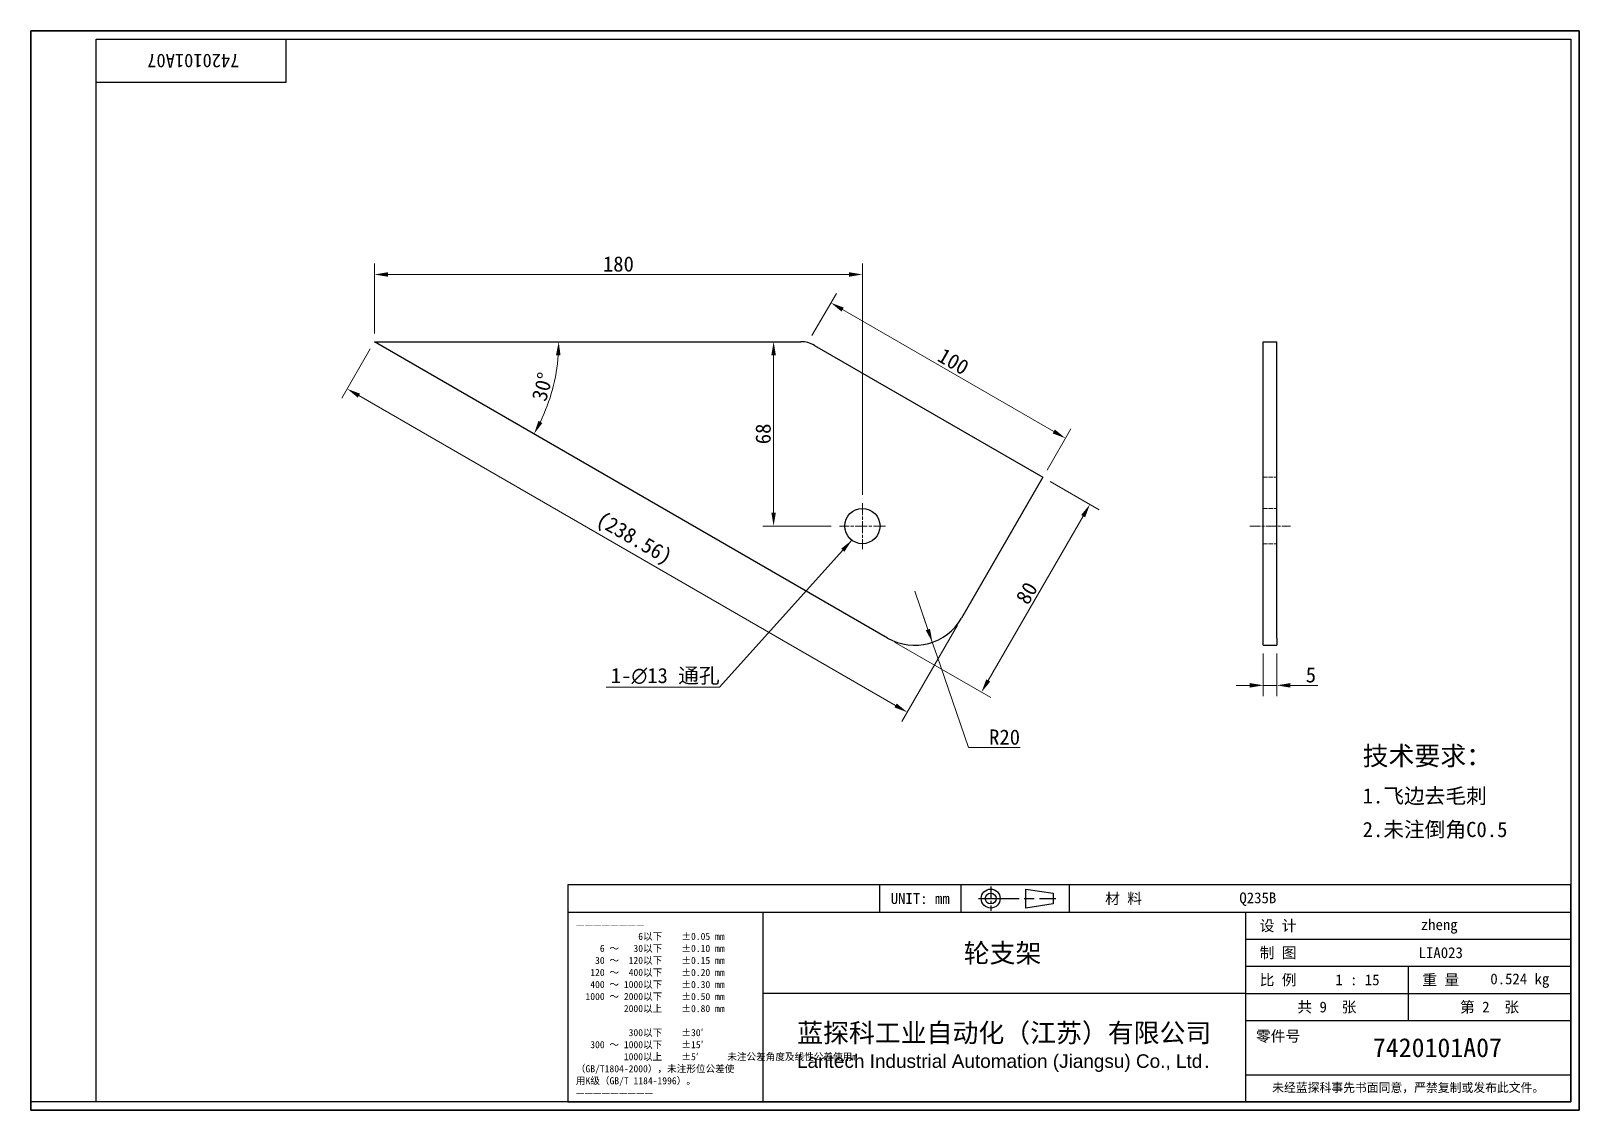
# Model space of a CAD drawing. Header units: millimetres. Extents: x 12 to 583, y 11 to 409.
import ezdxf
from ezdxf.enums import TextEntityAlignment as Align

# ---------------------------------------------------------------- set-up
doc = ezdxf.new("R2010")
doc.units = ezdxf.units.MM
doc.header["$LTSCALE"] = 2
doc.linetypes.add('CHAIN', pattern=[0.3543, 0.2362, -0.0295, 0.0591, -0.0295])
doc.linetypes.add('DASHED', pattern=[0.2067, 0.1654, -0.0413])
for name, color, linetype, lineweight in [('1', 7, 'Continuous', 18), ('可见 (ISO)', 7, 'Continuous', 25), ('图框 (ISO)', 7, 'Continuous', 35), ('标题 (ISO)', 7, 'Continuous', 25)]:
    doc.layers.add(name, color=color, linetype=linetype, lineweight=lineweight)
for name, color, linetype, lineweight, true_color in [('中心标记 (ISO)', 1, 'CHAIN', 18, 0xc2ff0000), ('中心线 (ISO)', 1, 'CHAIN', 18, 0xc2ff0000), ('尺寸 (ISO)', 7, 'Continuous', 18, 0xc2008000), ('符号 (ISO)', 7, 'Continuous', 18, 0xc2008000), ('隐藏 (ISO)', 5, 'DASHED', 18, 0xc20000ff)]:
    doc.layers.add(name, color=color, linetype=linetype, lineweight=lineweight, true_color=true_color)
doc.styles.add('文本样式164', font='SimSun.ttf')
doc.styles.add('文本样式165', font='SimSun.ttf')
doc.styles.add('文本样式74', font='SimSun.ttf')
doc.styles.add('最新国标', font='simfang.ttf')
doc.styles.add('注释文本 (ISO)', font='simfang.ttf')
doc.dimstyles.new('默认 (GB)', dxfattribs={"dimscale": 2, "dimtxt": 2.8, "dimasz": 2.5, "dimexe": 2, "dimexo": 1.5, "dimgap": 0.5, "dimtad": 1, "dimtoh": 1, "dimdsep": 46, "dimtxsty": '最新国标', "dimcen": 0.09, "dimdle": 10, "dimazin": 2, "dimtfac": 0.535714, "dimtdec": 3, "dimtmove": 0, "dimatfit": 3, "dimfxl": 1, "dimtolj": 1, "dimlwd": -1, "dimlwe": -1, "dimarcsym": 0})
doc.dimstyles.new('默认 (GB)$7', dxfattribs={"dimscale": 2, "dimtxt": 2.8, "dimasz": 2.5, "dimexe": 2, "dimexo": 1.5, "dimgap": 0.5, "dimtad": 1, "dimtoh": 1, "dimdsep": 46, "dimtxsty": '最新国标', "dimcen": 0.09, "dimdle": 10, "dimazin": 2, "dimtfac": 0.535714, "dimtdec": 3, "dimtmove": 0, "dimatfit": 3, "dimfxl": 1, "dimtolj": 1, "dimlwd": -1, "dimlwe": -1, "dimarcsym": 0})

# ---------------------------------------------------------------- blocks, each defined once
blk = doc.blocks.new('图框 最新国标')
at = {"layer": '图框 (ISO)'}
for p, q in [((6, 7), (6, 204.5)), ((6, 204.5), (291.5, 204.5)), ((291.5, 204.5), (291.5, 5.5)), ((6, 7), (6, 5.5)), ((6, 7), (6, 5.5)), ((291.5, 5.5), (6, 5.5))]:
    blk.add_line(p, q, dxfattribs=at)
at = {"layer": '图框 (ISO)', "color": 7, "linetype": 'Continuous', "lineweight": 25}
for p, q in [((18, 203), (290, 203)), ((18, 7), (18, 203)), ((18, 203), (290, 203)), ((53, 203), (53, 195)), ((290, 203), (290, 7)), ((290, 203), (290, 7)), ((53, 195), (18, 195)), ((290, 7), (6, 7)), ((290, 7), (18, 7))]:
    blk.add_line(p, q, dxfattribs=at)
at = {"layer": '图框 (ISO)', "style": '文本样式74'}
blk.add_attdef('零件代号_001', (44.45, 200.25), '', height=2.5, rotation=180, dxfattribs=at)
blk = doc.blocks.new('标题栏 副本 最新国标')
at = {"layer": '标题 (ISO)'}
for p, q in [((381.98, -183.84), (196.98, -183.84)), ((196.98, -183.84), (196.98, -223.84)), ((254.48, -183.84), (254.48, -188.84)), ((269.48, -183.84), (269.48, -188.84)), ((281.48, -188.09), (281.48, -184.59)), ((281.48, -184.59), (286.48, -185.34)), ((286.48, -185.34), (286.48, -187.34)), ((289.48, -183.84), (289.48, -188.84)), ((381.98, -223.84), (381.98, -183.84)), ((383.48, -183.84), (383.48, -225.34)), ((286.48, -187.34), (281.48, -188.09)), ((196.98, -188.84), (381.98, -188.84)), ((232.98, -188.84), (232.98, -223.84)), ((321.98, -188.84), (321.98, -223.84)), ((321.98, -193.84), (381.98, -193.84)), ((321.98, -198.84), (381.98, -198.84)), ((351.98, -198.84), (351.98, -208.84)), ((321.98, -203.84), (232.98, -203.84)), ((321.98, -203.84), (381.98, -203.84)), ((321.98, -208.84), (381.98, -208.84)), ((321.98, -218.84), (381.98, -218.84)), ((196.98, -223.84), (381.98, -223.84)), ((383.48, -225.34), (196.98, -225.34))]:
    blk.add_line(p, q, dxfattribs=at)
at = {"layer": '标题 (ISO)', "linetype": 'CHAIN', "ltscale": 5.000333}
blk.add_line((274.98, -184.09), (274.98, -188.59), dxfattribs=at)
at = {"layer": '标题 (ISO)', "linetype": 'CHAIN', "ltscale": 15.834605}
blk.add_line((272.73, -186.34), (286.98, -186.34), dxfattribs=at)
at = {"layer": '标题 (ISO)'}
for radius in [1.75, 1]:
    blk.add_circle((274.98, -186.34), radius, dxfattribs=at)
at = {"layer": '1', "style": '文本样式164'}
for s, p in [('UNIT: mm', (261.98, -186.34)), ('材 料', (299.48, -186.34)), ('设 计', (327.98, -191.34)), ('制 图', (327.98, -196.34)), ('比 例', (327.98, -201.34)), ('重 量', (357.98, -201.34)), ('共 9  张', (336.98, -206.34)), ('第 2  张', (366.98, -206.34))]:
    blk.add_text(s, height=2, dxfattribs=at).set_placement(p, align=Align.MIDDLE_CENTER)
at = {"layer": '标题 (ISO)', "style": '注释文本 (ISO)'}
for s, insert, char_height, attachment_point, line_spacing_factor in [('————————\\P}\\fSimSun|b0|i0;{\\H1.3000;             6以下    ±0.05 mm\\P}\\fSimSun|b0|i0;{\\H1.3000;     6 ～   30以下    ±0.10 mm\\P}\\fSimSun|b0|i0;{\\H1.3000;    30 ～  120以下    ±0.15 mm\\P}\\fSimSun|b0|i0;{\\H1.3000;   120 ～  400以下    ±0.20 mm\\P}\\fSimSun|b0|i0;{\\H1.3000;   400 ～ 1000以下    ±0.30 mm\\P}\\fSimSun|b0|i0;{\\H1.3000;  1000 ～ 2000以下    ±0.50 mm\\P}\\fSimSun|b0|i0;{\\H1.3000;          2000以上    ±0.80 mm\\P}\\fSimSun|b0|i0;{\\H1.3000;\\P}\\fSimSun|b0|i0;{\\H1.3000;           300以下    ±30′\\P}\\fSimSun|b0|i0;{\\H1.3000;   300 ～ 1000以下    ±15′\\P}\\fSimSun|b0|i0;{\\H1.3000;          1000以上    ±5′}\\fSimSun|b0|i0;{\\H1.3000;      未注公差角度及线性公差使用m\\P}\\fSimSun|b0|i0;{\\H1.3000;（GB/T1804-2000），未注形位公差使\\P}\\fSimSun|b0|i0;{\\H1.3000;用K级（GB/T 1184-1996）。\\P}\\fSimSun|b0|i0;{\\H1.3000;—————————', (198.48, -206.63), 1.3, 4, 1.023913), ('{\\fMicrosoft YaHei|b0|i0|c134|p34;\\H1.75x;蓝探科工业自动化（江苏）有限公司\\P\\fArial|b0|i0|c0|p34;\\H0.71429x;Lantech Industrial Automation (Jiangsu) Co., Ltd\\fFangSong|b0|i0|c134|p49;.\\H1.15195x; }', (277.48, -213.84), 2, 5, 0.978695)]:
    blk.add_mtext(s, dxfattribs=dict(at, insert=insert, char_height=char_height, attachment_point=attachment_point, line_spacing_factor=line_spacing_factor))
at = {"layer": '标题 (ISO)', "attachment_point": 5, "style": '注释文本 (ISO)'}
for s, insert, char_height in [('\\fFangSong|b0|i0;LIA023', (357.98, -196.34), 2), ('\\fFangSong|b0|i0;零件号', (327.98, -211.84), 2), ('\\fSimSun|b0|i0;{\\H1.6000;未经蓝探科事先书面同意，严禁复制或发布此文件。}', (351.98, -221.34), 1.6)]:
    blk.add_mtext(s, dxfattribs=dict(at, insert=insert, char_height=char_height))
at = {"layer": '标题 (ISO)'}
for tag, p, height, style in [('材料_001', (320.84, -187.21), 2, '注释文本 (ISO)'), ('设计人_001', (354.29, -192.16), 2, '注释文本 (ISO)'), ('库存编号_001', (270.01, -198.15), 3.5, '文本样式165'), ('视图比例_001', (338.53, -202.33), 2, '注释文本 (ISO)'), ('质量\\P3;_001', (367.12, -202.16), 2, '注释文本 (ISO)'), ('零件代号_001', (345.46, -215.59), 3.5, '文本样式165')]:
    blk.add_attdef(tag, p, '', height=height, dxfattribs=dict(at, style=style))
blk = doc.blocks.new('*D5')
at = {"layer": 'Defpoints', "color": 0}
for p in [(385.27, 244.38), (327.95, 185.1), (362.59, 165.1)]:
    blk.add_point(p, dxfattribs=at)
at = {"layer": '尺寸 (ISO)', "color": 116, "true_color": 0x000000}
for p, q in [((387.87, 242.88), (406.06, 232.38)), ((400.09, 230.05), (365.09, 169.43)), ((330.55, 183.6), (366.06, 163.1))]:
    blk.add_line(p, q, dxfattribs=at)
for points in [[(399.37, 230.47), (400.82, 229.64), (402.59, 234.38)], [(364.37, 169.85), (365.82, 169.02), (362.59, 165.1)]]:
    blk.add_solid(points, dxfattribs=at)
at = {"layer": '尺寸 (ISO)', "insert": (379.28, 201.66), "char_height": 5.6, "attachment_point": 5, "rotation": 60, "style": '最新国标'}
blk.add_mtext('\\A1;80', dxfattribs=at)
blk = doc.blocks.new('*D6')
at = {"layer": 'Defpoints', "color": 0}
for p in [(284.56, 294.38), (285.92, 294.38), (310.17, 226.38)]:
    blk.add_point(p, dxfattribs=at)
at = {"layer": '尺寸 (ISO)', "color": 116, "true_color": 0x000000}
for p, q in [((285.92, 231.38), (285.92, 289.38)), ((307.17, 226.38), (281.92, 226.38))]:
    blk.add_line(p, q, dxfattribs=at)
for points in [[(285.09, 289.38), (286.75, 289.38), (285.92, 294.38)], [(285.09, 231.38), (286.75, 231.38), (285.92, 226.38)]]:
    blk.add_solid(points, dxfattribs=at)
at = {"layer": '尺寸 (ISO)', "insert": (282.09, 260.38), "char_height": 5.6, "attachment_point": 5, "rotation": 90, "style": '最新国标'}
blk.add_mtext('\\A1;68', dxfattribs=at)
blk = doc.blocks.new('*D7')
at = {"layer": 'Defpoints', "color": 0}
for p in [(138.67, 319.18), (138.67, 294.38), (318.67, 234.88)]:
    blk.add_point(p, dxfattribs=at)
at = {"layer": '尺寸 (ISO)', "color": 116, "true_color": 0x000000}
for p, q in [((138.67, 297.38), (138.67, 323.18)), ((318.67, 237.88), (318.67, 323.18)), ((313.67, 319.18), (143.67, 319.18))]:
    blk.add_line(p, q, dxfattribs=at)
for points in [[(143.67, 320.02), (143.67, 318.35), (138.67, 319.18)], [(313.67, 320.02), (313.67, 318.35), (318.67, 319.18)]]:
    blk.add_solid(points, dxfattribs=at)
at = {"layer": '尺寸 (ISO)', "insert": (228.67, 323.01), "char_height": 5.6, "attachment_point": 5, "style": '最新国标'}
blk.add_mtext('\\A1;180', dxfattribs=at)
blk = doc.blocks.new('*D8')
at = {"layer": 'Defpoints', "color": 0}
for p in [(138.67, 294.38), (141.67, 294.38), (202.57, 271.13), (327.95, 185.1)]:
    blk.add_point(p, dxfattribs=at)
at = {"layer": '尺寸 (ISO)', "color": 116, "true_color": 0x000000}
blk.add_arc((138.67, 294.38), 68, 334.2139, 355.7861, dxfattribs=at)
for points in [[(205.65, 289.42), (207.32, 289.36), (206.67, 294.38)], [(200.64, 264.41), (199.16, 265.19), (197.56, 260.38)]]:
    blk.add_solid(points, dxfattribs=at)
at = {"layer": '尺寸 (ISO)', "insert": (200.65, 277.78), "char_height": 5.6, "attachment_point": 5, "rotation": 75, "style": '最新国标'}
blk.add_mtext('\\A1;30°', dxfattribs=at)
blk = doc.blocks.new('*D9')
at = {"layer": 'Defpoints', "color": 0}
for p in [(138.67, 294.38), (355.27, 192.42), (335.24, 157.72)]:
    blk.add_point(p, dxfattribs=at)
at = {"layer": '尺寸 (ISO)', "color": 116, "true_color": 0x000000}
for p, q in [((137.17, 291.79), (126.63, 273.54)), ((132.96, 274.5), (330.91, 160.22)), ((353.77, 189.82), (333.24, 154.25))]:
    blk.add_line(p, q, dxfattribs=at)
for points in [[(133.38, 275.22), (132.55, 273.78), (128.63, 277)], [(331.32, 160.94), (330.49, 159.5), (335.24, 157.72)]]:
    blk.add_solid(points, dxfattribs=at)
at = {"layer": '尺寸 (ISO)', "insert": (234.26, 221.38), "char_height": 5.6, "attachment_point": 5, "rotation": 330, "style": '最新国标'}
blk.add_mtext('\\A1;(238.56)', dxfattribs=at)
blk = doc.blocks.new('*D10')
at = {"layer": 'Defpoints', "color": 0}
for p in [(298.58, 294.04), (393.58, 258.78), (385.27, 244.38)]:
    blk.add_point(p, dxfattribs=at)
at = {"layer": '尺寸 (ISO)', "color": 116, "true_color": 0x000000}
for p, q in [((300.08, 296.64), (309.06, 312.2)), ((311.39, 306.23), (389.25, 261.28)), ((386.77, 246.98), (395.58, 262.24))]:
    blk.add_line(p, q, dxfattribs=at)
for points in [[(311.81, 306.96), (310.97, 305.51), (307.06, 308.73)], [(389.67, 262), (388.84, 260.56), (393.58, 258.78)]]:
    blk.add_solid(points, dxfattribs=at)
at = {"layer": '尺寸 (ISO)', "insert": (352.24, 287.08), "char_height": 5.6, "attachment_point": 5, "rotation": 330, "style": '最新国标'}
blk.add_mtext('\\A1;100', dxfattribs=at)
blk = doc.blocks.new('*D11')
at = {"layer": 'Defpoints', "color": 0}
for p in [(337.95, 202.42), (344.46, 183.51)]:
    blk.add_point(p, dxfattribs=at)
at = {"layer": '尺寸 (ISO)', "color": 116, "true_color": 0x000000}
for p, q in [((337.95, 202.42), (344.46, 183.51)), ((342.83, 188.24), (341.21, 192.97)), ((344.46, 183.51), (346.09, 178.78)), ((357.82, 144.68), (346.09, 178.78)), ((376.92, 144.68), (357.82, 144.68))]:
    blk.add_line(p, q, dxfattribs=at)
blk.add_solid([(343.62, 188.51), (342.05, 187.97), (344.46, 183.51)], dxfattribs=at)
at = {"layer": '尺寸 (ISO)', "insert": (371.11, 148.51), "char_height": 5.6, "attachment_point": 5, "style": '最新国标'}
blk.add_mtext('\\A1;R20', dxfattribs=at)
blk = doc.blocks.new('*D12')
at = {"layer": 'Defpoints', "color": 0}
for p in [(466.55, 182.42), (471.55, 182.42), (471.55, 167.64)]:
    blk.add_point(p, dxfattribs=at)
at = {"layer": '尺寸 (ISO)', "color": 116, "true_color": 0x000000}
for p, q in [((466.55, 179.42), (466.55, 163.64)), ((471.55, 179.42), (471.55, 163.64)), ((461.55, 167.64), (456.55, 167.64)), ((466.55, 167.64), (471.55, 167.64)), ((476.55, 167.64), (486.65, 167.64))]:
    blk.add_line(p, q, dxfattribs=at)
for points in [[(461.55, 168.47), (461.55, 166.81), (466.55, 167.64)], [(476.55, 168.47), (476.55, 166.81), (471.55, 167.64)]]:
    blk.add_solid(points, dxfattribs=at)
at = {"layer": '尺寸 (ISO)', "insert": (484.1, 171.47), "char_height": 5.6, "attachment_point": 5, "style": '最新国标'}
blk.add_mtext('\\A1;5', dxfattribs=at)

msp = doc.modelspace()

# ---------------------------------------------------------------- linework, layer by layer
at = {"layer": '中心标记 (ISO)', "ltscale": 9.445163}
for p, q in [((318.6706, 234.884), (318.6706, 217.884)), ((327.1706, 226.384), (310.1706, 226.384))]:
    msp.add_line(p, q, dxfattribs=at)
at = {"layer": '中心线 (ISO)', "ltscale": 8.333956}
msp.add_line((461.5497, 226.384), (476.5497, 226.384), dxfattribs=at)
at = {"layer": '可见 (ISO)'}
for p, q in [((138.6706, 294.384), (295.9911, 294.384)), ((327.9527, 185.102), (138.6706, 294.384)), ((300.9911, 293.0443), (385.2732, 244.384)), ((466.5497, 294.384), (471.5497, 294.384)), ((466.5497, 185.102), (466.5497, 294.384)), ((471.5497, 185.102), (471.5497, 294.384)), ((385.2732, 244.384), (355.2732, 192.4225)), ((466.5497, 182.4225), (466.5497, 185.102)), ((471.5497, 185.102), (471.5497, 182.4225)), ((466.5497, 182.4225), (471.5497, 182.4225))]:
    msp.add_line(p, q, dxfattribs=at)
msp.add_circle((318.6706, 226.384), 6.5, dxfattribs=at)
for centre, radius, start, end in [((295.9911, 284.384), 10, 60, 90), ((337.9527, 202.4225), 20, 240, 330)]:
    msp.add_arc(centre, radius, start, end, dxfattribs=at)
at = {"layer": '隐藏 (ISO)', "ltscale": 4.761642}
for p, q in [((466.5497, 244.384), (471.5497, 244.384)), ((466.5497, 232.884), (471.5497, 232.884)), ((466.5497, 219.884), (471.5497, 219.884))]:
    msp.add_line(p, q, dxfattribs=at)

# ---------------------------------------------------------------- block references
at = {"xscale": 2, "yscale": 2, "zscale": 2}
for name, p, values in [('图框 最新国标', (0, 0), {'零件代号_001': '7420101A07'}), ('标题栏 副本 最新国标', (-183.9651, 461.6886), {'零件代号_001': '7420101A07', '库存编号_001': '轮支架', '质量\\P3;_001': '0.524 kg', '视图比例_001': '1 : 15', '设计人_001': 'zheng', '材料_001': 'Q235B'})]:
    msp.add_blockref(name, p, dxfattribs=at).add_auto_attribs(values)

# ---------------------------------------------------------------- texts
at = {"layer": '符号 (ISO)'}
for s, insert, char_height, width, attachment_point, line_spacing_factor, style in [('1-\\fAIGDT|b0|i0;{\\H5.6000;n}\\fFangSong|b0|i0;{\\H5.6000;13 通孔}', (266.0053, 167.8451), 5.6, 44.442011, 9, 0.49, '最新国标'), ('{\\H1.75x;技术要求：\\H0.8x;\\P1.飞边去毛刺\\P2.未注倒角C0.5}', (503.1786, 128.0814), 4, 58.685379, 4, 1.32748, '注释文本 (ISO)')]:
    msp.add_mtext(s, dxfattribs=dict(at, insert=insert, char_height=char_height, width=width, attachment_point=attachment_point, line_spacing_factor=line_spacing_factor, style=style))

# ---------------------------------------------------------------- dimensions: what is measured, and where the dimension line sits
at = {"layer": '尺寸 (ISO)', "color": 116, "true_color": 0x00803f}
for base, p1, p2, angle, override, picture, middle in [((138.6706, 319.1827), (318.6706, 234.884), (138.6706, 294.384), 180, {"dimgap": 0.5, "dimtoh": 0, "dimdec": 2, "dimtol": 0, "dimlim": 0, "dimtp": 0, "dimtm": 0, "dimtdec": 3, "dimtofl": 0, "dimatfit": 1}, '*D7', (228.6706, 319.1827)), ((393.5845, 258.7796), (298.5793, 294.0433), (385.2732, 244.384), 150, {"dimgap": 0.5, "dimtoh": 0, "dimdec": 0, "dimtol": 0, "dimlim": 0, "dimtp": 0, "dimtm": 0, "dimtdec": 3, "dimtofl": 0, "dimatfit": 1}, '*D10', (350.3227, 283.7568)), ((285.9186, 294.384), (310.1706, 226.384), (284.5599, 294.384), 90, {"dimgap": 0.5, "dimtoh": 0, "dimdec": 2, "dimse2": 1, "dimtol": 0, "dimlim": 0, "dimtp": 0, "dimtm": 0, "dimtdec": 3, "dimtofl": 0, "dimatfit": 1}, '*D6', (285.9186, 260.384)), ((362.5937, 165.102), (385.2732, 244.384), (327.9527, 185.102), 240, {"dimgap": 0.5, "dimtoh": 0, "dimdec": 2, "dimtol": 0, "dimlim": 0, "dimtp": 0, "dimtm": 0, "dimtdec": 3, "dimtofl": 0, "dimatfit": 1}, '*D5', (382.5937, 199.743)), ((471.5497, 167.6388), (466.5497, 182.4225), (471.5497, 182.4225), 180, {"dimgap": 0.5, "dimtoh": 0, "dimdec": 2, "dimtol": 0, "dimlim": 0, "dimtp": 0, "dimtm": 0, "dimtdec": 3, "dimtofl": 1, "dimatfit": 1}, '*D12', (484.1017, 167.6388))]:
    dim = msp.add_linear_dim(base=base, p1=p1, p2=p2, angle=angle, dimstyle='默认 (GB)', override=override, dxfattribs=at)
    dim.commit()
    dim.dimension.update_dxf_attribs({"geometry": picture, "text_midpoint": middle, "dimtype": 160})
dim = msp.add_linear_dim(base=(335.2366, 157.7182), p1=(138.6706, 294.384), p2=(355.2732, 192.4225), angle=150, text='(<>)', dimstyle='默认 (GB)', override={"dimgap": 0.5, "dimtoh": 0, "dimdec": 2, "dimtol": 0, "dimlim": 0, "dimtp": 0, "dimtm": 0, "dimtdec": 3, "dimtofl": 0, "dimatfit": 1}, dxfattribs=at)
dim.commit()
dim.dimension.update_dxf_attribs({"geometry": '*D9', "text_midpoint": (231.9354, 217.3592), "dimtype": 160})
dim = msp.add_angular_dim_3p(base=(202.5697, 271.1267), center=(138.6706, 294.384), p1=(327.9527, 185.102), p2=(141.6706, 294.384), dimstyle='默认 (GB)', override={"dimgap": 0.5, "dimtoh": 0, "dimse1": 1, "dimse2": 1, "dimadec": 2, "dimtol": 0, "dimlim": 0, "dimtp": 0, "dimtm": 0, "dimtdec": 2}, dxfattribs=at)
dim.commit()
dim.dimension.update_dxf_attribs({"geometry": '*D8', "text_midpoint": (204.3536, 276.7843), "dimtype": 165})
dim = msp.add_radius_dim(center=(337.9527, 202.4225), mpoint=(344.4607, 183.511), dimstyle='默认 (GB)', override={"dimgap": 0.5, "dimtih": 1, "dimdec": 2, "dimlfac": 1, "dimcen": 0, "dimtol": 0, "dimlim": 0, "dimtp": 0, "dimtm": 0, "dimtdec": 3}, dxfattribs=at)
dim.commit()
dim.dimension.update_dxf_attribs({"geometry": '*D11', "text_midpoint": (371.1123, 144.6771), "dimtype": 164})

# ---------------------------------------------------------------- leaders
at = {"layer": '符号 (ISO)', "annotation_type": 0, "has_hookline": 1, "hookline_direction": 1, "text_width": 41.8099}
msp.add_leader([(314.7702, 221.1843), (266.0053, 166.9117)], dimstyle='默认 (GB)$7', override={"dimgap": 0, "dimtad": 1}, dxfattribs=at)

doc.saveas('drawing.dxf')
